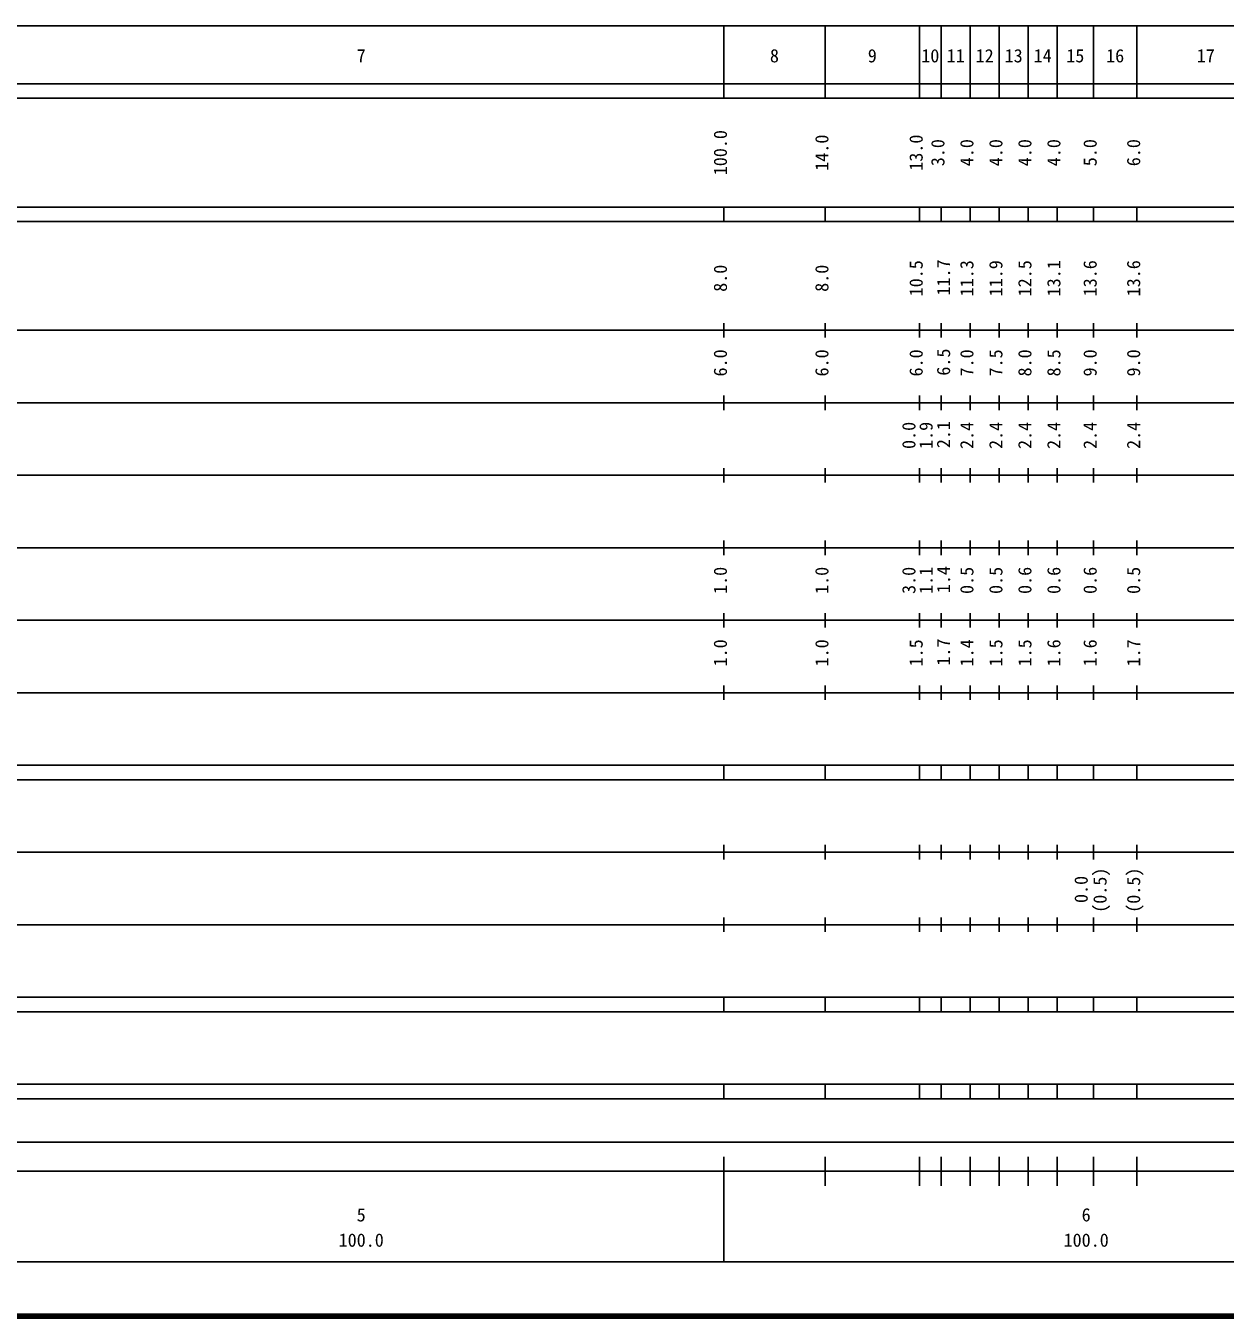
# Model space of a CAD drawing. Units: millimetres on the paper, enlarged 1000 times. Extents: x 40000 to 680000, y 20000 to 380000.
# Drawn here: x 271735 to 437178, y 20000 to 198000 of the extents above; entities that cross this region are included whole.
import ezdxf
from ezdxf.enums import TextEntityAlignment as Align

# ---------------------------------------------------------------- set-up
doc = ezdxf.new("R2010")
doc.units = ezdxf.units.MM
doc.header["$LTSCALE"] = 1000
doc.layers.add('M-TTL', color=2, linetype='Continuous', lineweight=140)
doc.layers.add('M-TTL-BAND', color=7, linetype='Continuous', lineweight=25)
doc.styles.add('ＭＳ ゴシック', font='')
doc.styles.get('ＭＳ ゴシック').set_extended_font_data('MS Gothic')

msp = doc.modelspace()

# ---------------------------------------------------------------- linework, layer by layer
at = {"layer": 'M-TTL'}
msp.add_line((40000, 20000), (680000, 20000), dxfattribs=at)
at = {"layer": 'M-TTL-BAND'}
for p, q in [((68000, 198000), (579000, 198000)), ((368000, 188000), (368000, 198000)), ((382000, 188000), (382000, 198000)), ((395000, 188000), (395000, 198000)), ((398000, 188000), (398000, 198000)), ((402000, 188000), (402000, 198000)), ((406000, 188000), (406000, 198000)), ((410000, 188000), (410000, 198000)), ((414000, 188000), (414000, 198000)), ((419000, 188000), (419000, 198000)), ((425000, 188000), (425000, 198000)), ((40000, 190000), (579000, 190000)), ((40000, 188000), (579000, 188000)), ((40000, 173000), (579000, 173000)), ((368000, 171000), (368000, 173000)), ((382000, 171000), (382000, 173000)), ((395000, 171000), (395000, 173000)), ((398000, 171000), (398000, 173000)), ((402000, 171000), (402000, 173000)), ((406000, 171000), (406000, 173000)), ((410000, 171000), (410000, 173000)), ((414000, 171000), (414000, 173000)), ((419000, 171000), (419000, 173000)), ((425000, 171000), (425000, 173000)), ((40000, 171000), (579000, 171000)), ((368000, 155000), (368000, 157000)), ((382000, 155000), (382000, 157000)), ((395000, 155000), (395000, 157000)), ((398000, 155000), (398000, 157000)), ((402000, 155000), (402000, 157000)), ((406000, 155000), (406000, 157000)), ((410000, 155000), (410000, 157000)), ((414000, 155000), (414000, 157000)), ((419000, 155000), (419000, 157000)), ((425000, 155000), (425000, 157000)), ((40000, 156000), (579000, 156000)), ((46000, 146000), (579000, 146000)), ((368000, 145000), (368000, 147000)), ((382000, 145000), (382000, 147000)), ((395000, 145000), (395000, 147000)), ((398000, 145000), (398000, 147000)), ((402000, 145000), (402000, 147000)), ((406000, 145000), (406000, 147000)), ((410000, 145000), (410000, 147000)), ((414000, 145000), (414000, 147000)), ((419000, 145000), (419000, 147000)), ((425000, 145000), (425000, 147000)), ((52000, 136000), (579000, 136000)), ((368000, 135000), (368000, 137000)), ((382000, 135000), (382000, 137000)), ((395000, 135000), (395000, 137000)), ((398000, 135000), (398000, 137000)), ((402000, 135000), (402000, 137000)), ((406000, 135000), (406000, 137000)), ((410000, 135000), (410000, 137000)), ((414000, 135000), (414000, 137000)), ((419000, 135000), (419000, 137000)), ((425000, 135000), (425000, 137000)), ((368000, 125000), (368000, 127000)), ((382000, 125000), (382000, 127000)), ((395000, 125000), (395000, 127000)), ((398000, 125000), (398000, 127000)), ((402000, 125000), (402000, 127000)), ((406000, 125000), (406000, 127000)), ((410000, 125000), (410000, 127000)), ((414000, 125000), (414000, 127000)), ((419000, 125000), (419000, 127000)), ((425000, 125000), (425000, 127000)), ((46000, 126000), (579000, 126000)), ((52000, 116000), (579000, 116000)), ((368000, 115000), (368000, 117000)), ((382000, 115000), (382000, 117000)), ((395000, 115000), (395000, 117000)), ((398000, 115000), (398000, 117000)), ((402000, 115000), (402000, 117000)), ((406000, 115000), (406000, 117000)), ((410000, 115000), (410000, 117000)), ((414000, 115000), (414000, 117000)), ((419000, 115000), (419000, 117000)), ((425000, 115000), (425000, 117000)), ((368000, 105000), (368000, 107000)), ((382000, 105000), (382000, 107000)), ((395000, 105000), (395000, 107000)), ((398000, 105000), (398000, 107000)), ((402000, 105000), (402000, 107000)), ((406000, 105000), (406000, 107000)), ((410000, 105000), (410000, 107000)), ((414000, 105000), (414000, 107000)), ((419000, 105000), (419000, 107000)), ((425000, 105000), (425000, 107000)), ((46000, 106000), (579000, 106000)), ((40000, 96000), (579000, 96000)), ((368000, 94000), (368000, 96000)), ((382000, 94000), (382000, 96000)), ((395000, 94000), (395000, 96000)), ((398000, 94000), (398000, 96000)), ((402000, 94000), (402000, 96000)), ((406000, 94000), (406000, 96000)), ((410000, 94000), (410000, 96000)), ((414000, 94000), (414000, 96000)), ((419000, 94000), (419000, 96000)), ((425000, 94000), (425000, 96000)), ((40000, 94000), (579000, 94000)), ((49000, 84000), (579000, 84000)), ((368000, 83000), (368000, 85000)), ((382000, 83000), (382000, 85000)), ((395000, 83000), (395000, 85000)), ((398000, 83000), (398000, 85000)), ((402000, 83000), (402000, 85000)), ((406000, 83000), (406000, 85000)), ((410000, 83000), (410000, 85000)), ((414000, 83000), (414000, 85000)), ((419000, 83000), (419000, 85000)), ((425000, 83000), (425000, 85000)), ((368000, 73000), (368000, 75000)), ((382000, 73000), (382000, 75000)), ((395000, 73000), (395000, 75000)), ((398000, 73000), (398000, 75000)), ((402000, 73000), (402000, 75000)), ((406000, 73000), (406000, 75000)), ((410000, 73000), (410000, 75000)), ((414000, 73000), (414000, 75000)), ((419000, 73000), (419000, 75000)), ((425000, 73000), (425000, 75000)), ((40000, 74000), (579000, 74000)), ((40000, 64000), (579000, 64000)), ((368000, 62000), (368000, 64000)), ((382000, 62000), (382000, 64000)), ((395000, 62000), (395000, 64000)), ((398000, 62000), (398000, 64000)), ((402000, 62000), (402000, 64000)), ((406000, 62000), (406000, 64000)), ((410000, 62000), (410000, 64000)), ((414000, 62000), (414000, 64000)), ((419000, 62000), (419000, 64000)), ((425000, 62000), (425000, 64000)), ((40000, 62000), (579000, 62000)), ((40000, 52000), (579000, 52000)), ((368000, 50000), (368000, 52000)), ((382000, 50000), (382000, 52000)), ((395000, 50000), (395000, 52000)), ((398000, 50000), (398000, 52000)), ((402000, 50000), (402000, 52000)), ((406000, 50000), (406000, 52000)), ((410000, 50000), (410000, 52000)), ((414000, 50000), (414000, 52000)), ((419000, 50000), (419000, 52000)), ((425000, 50000), (425000, 52000)), ((40000, 50000), (579000, 50000)), ((71000, 44000), (565000, 44000)), ((368000, 27500), (368000, 42000)), ((382000, 38000), (382000, 42000)), ((395000, 38000), (395000, 42000)), ((398000, 38000), (398000, 42000)), ((402000, 38000), (402000, 42000)), ((406000, 38000), (406000, 42000)), ((410000, 38000), (410000, 42000)), ((414000, 38000), (414000, 42000)), ((419000, 38000), (419000, 42000)), ((425000, 38000), (425000, 42000)), ((40000, 40000), (579000, 40000)), ((68000, 27500), (579000, 27500))]:
    msp.add_line(p, q, dxfattribs=at)

# ---------------------------------------------------------------- texts
at = {"layer": 'M-TTL-BAND', "style": 'ＭＳ ゴシック'}
for s, p in [('7', (318000, 192405)), ('8', (375000, 192405)), ('9', (388500, 192405)), ('10', (396500, 192405)), ('11', (400000, 192405)), ('12', (404000, 192405)), ('13', (408000, 192405)), ('14', (412000, 192405)), ('15', (416500, 192405)), ('16', (422000, 192405)), ('17', (434500, 192405)), ('5', (318000, 32523)), ('6', (418000, 32523)), ('100.0', (318000, 29033)), ('100.0', (418000, 29033))]:
    msp.add_text(s, height=1833, dxfattribs=at).set_placement(p, align=Align.BOTTOM_CENTER)
for s, p in [('100.0', (369000, 180500)), ('14.0', (383000, 180500)), ('13.0', (396000, 180500)), ('3.0', (399000, 180500)), ('4.0', (403000, 180500)), ('4.0', (407000, 180500)), ('4.0', (411000, 180500)), ('4.0', (415000, 180500)), ('5.0', (420000, 180500)), ('6.0', (426000, 180500)), ('11.7', (399784, 163286)), ('13.1', (415000, 163174)), ('13.6', (420000, 163174)), ('13.6', (426000, 163174)), ('8.0', (369000, 163174)), ('8.0', (383000, 163174)), ('10.5', (396000, 163174)), ('11.3', (403000, 163174)), ('11.9', (407000, 163174)), ('12.5', (411000, 163174)), ('6.0', (369000, 151500)), ('6.0', (383000, 151500)), ('6.0', (396000, 151500)), ('6.5', (399784, 151612)), ('7.0', (403000, 151500)), ('7.5', (407000, 151500)), ('8.0', (411000, 151500)), ('8.5', (415000, 151500)), ('9.0', (420000, 151500)), ('9.0', (426000, 151500)), ('0.0', (395000, 141500)), ('1.9', (397370, 141500)), ('2.1', (399784, 141612)), ('2.4', (403000, 141500)), ('2.4', (407000, 141500)), ('2.4', (411000, 141500)), ('2.4', (415000, 141500)), ('2.4', (420000, 141500)), ('2.4', (426000, 141500)), ('1.0', (369000, 121500)), ('1.0', (383000, 121500)), ('3.0', (395000, 121500)), ('1.1', (397370, 121500)), ('1.4', (399784, 121612)), ('0.5', (403000, 121500)), ('0.5', (407000, 121500)), ('0.6', (411000, 121500)), ('0.6', (415000, 121500)), ('0.6', (420000, 121500)), ('0.5', (426000, 121500)), ('1.0', (369000, 111500)), ('1.0', (383000, 111500)), ('1.5', (396000, 111500)), ('1.7', (399784, 111612)), ('1.4', (403000, 111500)), ('1.5', (407000, 111500)), ('1.5', (411000, 111500)), ('1.6', (415000, 111500)), ('1.6', (420000, 111500)), ('1.7', (426000, 111500)), ('0.0', (418762, 78867)), ('(0.5)', (421370, 78764)), ('(0.5)', (426000, 78764))]:
    msp.add_text(s, height=1833, rotation=90, dxfattribs=at).set_placement(p, align=Align.BOTTOM_CENTER)

doc.saveas('drawing.dxf')
